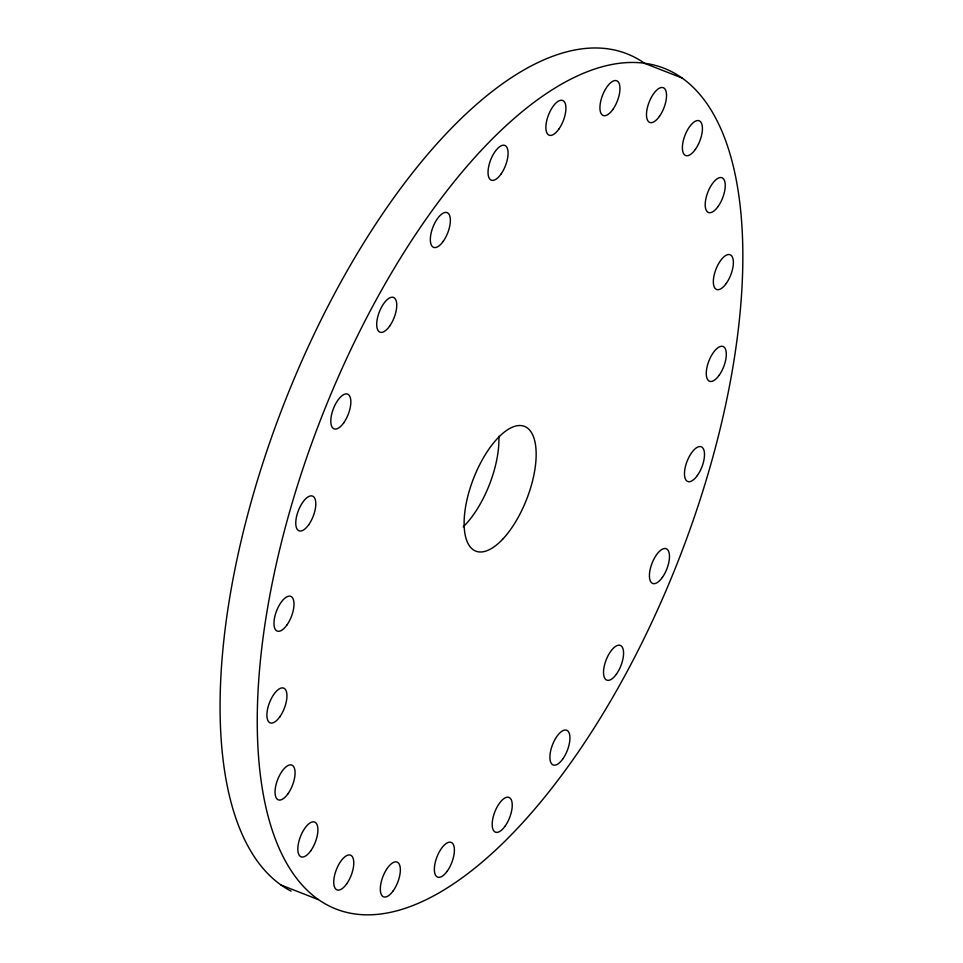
<?xml version="1.0" encoding="UTF-8"?>
<svg xmlns="http://www.w3.org/2000/svg" width="963" height="963" viewBox="0 0 963 963"><rect width="100%" height="100%" fill="white"/><g stroke="black" fill="none" stroke-linecap="round" stroke-linejoin="round"><path stroke-width="1.44" d="M682.045 78.003A451.238 192.239 -68.7 0 0 269.676 596.229A451.238 192.239 -68.7 0 0 548.705 792.128A451.238 192.239 -68.7 0 0 682.045 78.003L644.765 63.426A451.238 192.239 -68.7 0 0 296.267 373.752A451.238 192.239 -68.7 0 0 291.163 891.16M280.955 884.997L318.235 899.574M498.834 436.215A66.965 28.529 -68.7 0 1 463.203 526.857M616.452 674.112A18.634 7.933 -68.7 0 0 620.425 645.451A18.634 7.933 -68.7 0 0 603.789 668.743A18.634 7.933 -68.7 0 0 616.452 674.112M662.351 577.427A18.634 7.933 -68.7 0 0 666.324 548.766A18.634 7.933 -68.7 0 0 649.688 572.058A18.634 7.933 -68.7 0 0 662.351 577.427M562.825 758.928A18.634 7.933 -68.7 0 0 566.798 730.279A18.634 7.933 -68.7 0 0 550.162 753.572A18.634 7.933 -68.7 0 0 562.825 758.928M697.393 475.469A18.634 7.933 -68.7 0 0 701.365 446.82A18.634 7.933 -68.7 0 0 684.729 470.113A18.634 7.933 -68.7 0 0 697.393 475.469M393.229 890.787A18.634 7.933 -68.7 0 0 397.201 862.126A18.634 7.933 -68.7 0 0 380.566 885.418A18.634 7.933 -68.7 0 0 393.229 890.787M310.772 850.774A18.634 7.933 -68.7 0 0 314.745 822.113A18.634 7.933 -68.7 0 0 298.097 845.418A18.634 7.933 -68.7 0 0 310.772 850.774M346.668 883.853A18.634 7.933 -68.7 0 0 350.64 855.204A18.634 7.933 -68.7 0 0 334.005 878.497A18.634 7.933 -68.7 0 0 346.668 883.853M447.277 871.094A18.634 7.933 -68.7 0 0 451.25 842.432A18.634 7.933 -68.7 0 0 434.614 865.737A18.634 7.933 -68.7 0 0 447.277 871.094M505.118 826.122A18.634 7.933 -68.7 0 0 509.09 797.46A18.634 7.933 -68.7 0 0 492.454 820.753A18.634 7.933 -68.7 0 0 505.118 826.122M726.258 283.447A18.634 7.933 -68.7 0 0 730.231 254.786A18.634 7.933 -68.7 0 0 713.595 278.078A18.634 7.933 -68.7 0 0 726.258 283.447M719.192 375.209A18.634 7.933 -68.7 0 0 723.165 346.548A18.634 7.933 -68.7 0 0 706.529 369.84A18.634 7.933 -68.7 0 0 719.192 375.209M502.578 539.316A66.965 28.529 -68.7 0 0 530.083 430.617A66.965 28.529 -68.7 0 0 467.777 496.427A66.965 28.529 -68.7 0 0 502.578 539.316M659.414 116.403A18.634 7.933 -68.7 0 0 663.387 87.741A18.634 7.933 -68.7 0 0 646.751 111.034A18.634 7.933 -68.7 0 0 659.414 116.403M695.31 149.482A18.634 7.933 -68.7 0 0 699.282 120.82A18.634 7.933 -68.7 0 0 682.647 144.113A18.634 7.933 -68.7 0 0 695.31 149.482M718.121 206.455A18.634 7.933 -68.7 0 0 722.094 177.794A18.634 7.933 -68.7 0 0 705.458 201.086A18.634 7.933 -68.7 0 0 718.121 206.455M612.853 109.469A18.634 7.933 -68.7 0 0 616.826 80.808A18.634 7.933 -68.7 0 0 600.19 104.1A18.634 7.933 -68.7 0 0 612.853 109.469M500.965 174.134A18.634 7.933 -68.7 0 0 504.937 145.473A18.634 7.933 -68.7 0 0 488.301 168.766A18.634 7.933 -68.7 0 0 500.965 174.134M558.805 129.162A18.634 7.933 -68.7 0 0 562.777 100.501A18.634 7.933 -68.7 0 0 546.141 123.794A18.634 7.933 -68.7 0 0 558.805 129.162M443.257 241.316A18.634 7.933 -68.7 0 0 447.229 212.667A18.634 7.933 -68.7 0 0 430.593 235.959A18.634 7.933 -68.7 0 0 443.257 241.316M389.63 326.144A18.634 7.933 -68.7 0 0 393.602 297.483A18.634 7.933 -68.7 0 0 376.966 320.787A18.634 7.933 -68.7 0 0 389.63 326.144M343.731 422.829A18.634 7.933 -68.7 0 0 347.703 394.168A18.634 7.933 -68.7 0 0 331.067 417.461A18.634 7.933 -68.7 0 0 343.731 422.829M308.69 524.775A18.634 7.933 -68.7 0 0 312.662 496.126A18.634 7.933 -68.7 0 0 296.026 519.418A18.634 7.933 -68.7 0 0 308.69 524.775M286.89 625.047A18.634 7.933 -68.7 0 0 290.862 596.398A18.634 7.933 -68.7 0 0 274.226 619.691A18.634 7.933 -68.7 0 0 286.89 625.047M279.824 716.809A18.634 7.933 -68.7 0 0 283.796 688.148A18.634 7.933 -68.7 0 0 267.16 711.44A18.634 7.933 -68.7 0 0 279.824 716.809M287.961 793.801A18.634 7.933 -68.7 0 0 291.933 765.14A18.634 7.933 -68.7 0 0 275.298 788.432A18.634 7.933 -68.7 0 0 287.961 793.801"/></g></svg>
